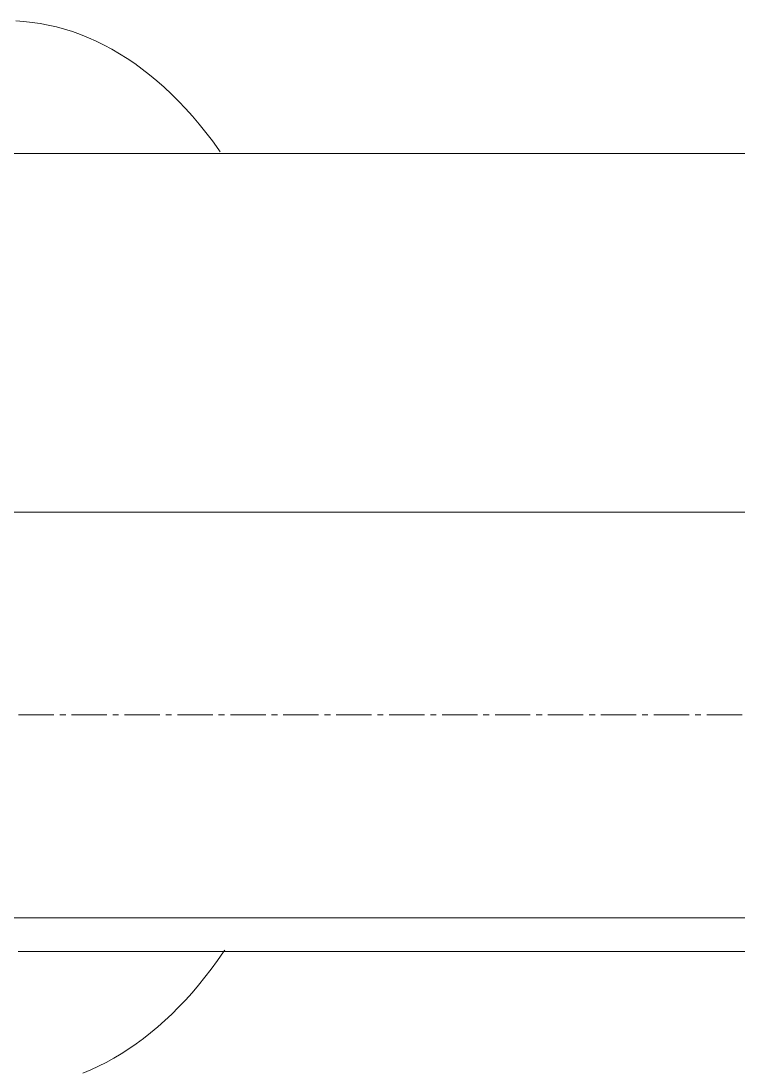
# Model space of a CAD drawing. Header units: millimetres. Extents: x 47631 to 558803, y 29659 to 315570.
# Drawn here: x 483360 to 483747, y 301708 to 302274 of the extents above; entities that cross this region are included whole.
import ezdxf

# ---------------------------------------------------------------- set-up
doc = ezdxf.new("R2010")
doc.units = ezdxf.units.MM
doc.linetypes.add('GP kota 13.83_20.63_22.63_PBS_strojarstvo_rashladni_sustav$0$CENTER2', pattern=[28.575, 19.05, -3.175, 3.175, -3.175])

msp = doc.modelspace()

# ---------------------------------------------------------------- linework, layer by layer
at = {"color": 8, "linetype": 'Continuous', "lineweight": 9}
for p, q in [((483357.09, 302274.22), (483361.5, 302273.94)), ((483361.5, 302273.94), (483365.88, 302273.48)), ((483365.88, 302273.48), (483370.29, 302272.85)), ((483370.29, 302272.85), (483374.66, 302272.03)), ((483374.66, 302272.03), (483379.03, 302271.02)), ((483379.03, 302271.02), (483383.38, 302269.83)), ((483383.38, 302269.83), (483387.71, 302268.46)), ((483387.71, 302268.46), (483392.01, 302266.92)), ((483392.01, 302266.92), (483396.3, 302265.2)), ((483396.3, 302265.2), (483400.56, 302263.29)), ((483400.56, 302263.29), (483404.79, 302261.22)), ((483404.79, 302261.22), (483408.97, 302258.96)), ((483408.97, 302258.96), (483413.13, 302256.55)), ((483413.13, 302256.55), (483417.26, 302253.96)), ((483417.26, 302253.96), (483421.32, 302251.19)), ((483421.32, 302251.19), (483425.36, 302248.26)), ((483425.36, 302248.26), (483429.34, 302245.14)), ((483429.34, 302245.14), (483433.27, 302241.88)), ((483433.27, 302241.88), (483437.17, 302238.46)), ((483437.17, 302238.46), (483441.09, 302234.79)), ((483441.09, 302234.79), (483444.94, 302230.95)), ((483444.94, 302230.95), (483448.74, 302226.95)), ((483448.74, 302226.95), (483452.47, 302222.81)), ((483452.47, 302222.81), (483456.14, 302218.5)), ((483456.14, 302218.5), (483459.73, 302214.03)), ((483459.73, 302214.03), (483463.26, 302209.42)), ((483463.26, 302209.42), (483466.7, 302204.64)), ((483466.7, 302204.64), (483467.47, 302203.53)), ((487193.49, 302202.73), (483348.42, 302202.73)), ((488634.73, 302009.06), (483229.07, 302009.06)), ((488634.73, 301790), (483229.07, 301790)), ((487191.08, 301771.73), (483358.34, 301771.73)), ((483469.22, 301771.51), (483465.96, 301766.84)), ((483469.9, 301772.54), (483469.22, 301771.51)), ((483465.96, 301766.84), (483462.64, 301762.29)), ((483459.24, 301757.88), (483455.77, 301753.61)), ((483462.64, 301762.29), (483459.24, 301757.88)), ((483455.77, 301753.61), (483452.24, 301749.49)), ((483452.24, 301749.49), (483448.67, 301745.51)), ((483445.02, 301741.68), (483441.31, 301737.98)), ((483448.67, 301745.51), (483445.02, 301741.68)), ((483437.56, 301734.46), (483433.77, 301731.07)), ((483441.31, 301737.98), (483437.56, 301734.46)), ((483433.77, 301731.07), (483429.91, 301727.85)), ((483426.01, 301724.78), (483422.06, 301721.87)), ((483429.91, 301727.85), (483426.01, 301724.78)), ((483418.08, 301719.14), (483414.04, 301716.55)), ((483422.06, 301721.87), (483418.08, 301719.14)), ((483405.87, 301711.88), (483401.73, 301709.81)), ((483409.98, 301714.13), (483405.87, 301711.88)), ((483414.04, 301716.55), (483409.98, 301714.13)), ((483397.57, 301707.88), (483393.39, 301706.14)), ((483401.73, 301709.81), (483397.57, 301707.88))]:
    msp.add_line(p, q, dxfattribs=at)
at = {"color": 4, "linetype": 'GP kota 13.83_20.63_22.63_PBS_strojarstvo_rashladni_sustav$0$CENTER2', "lineweight": 9}
msp.add_line((490807.21, 301899.53), (476497.08, 301899.53), dxfattribs=at)

doc.saveas('drawing.dxf')
